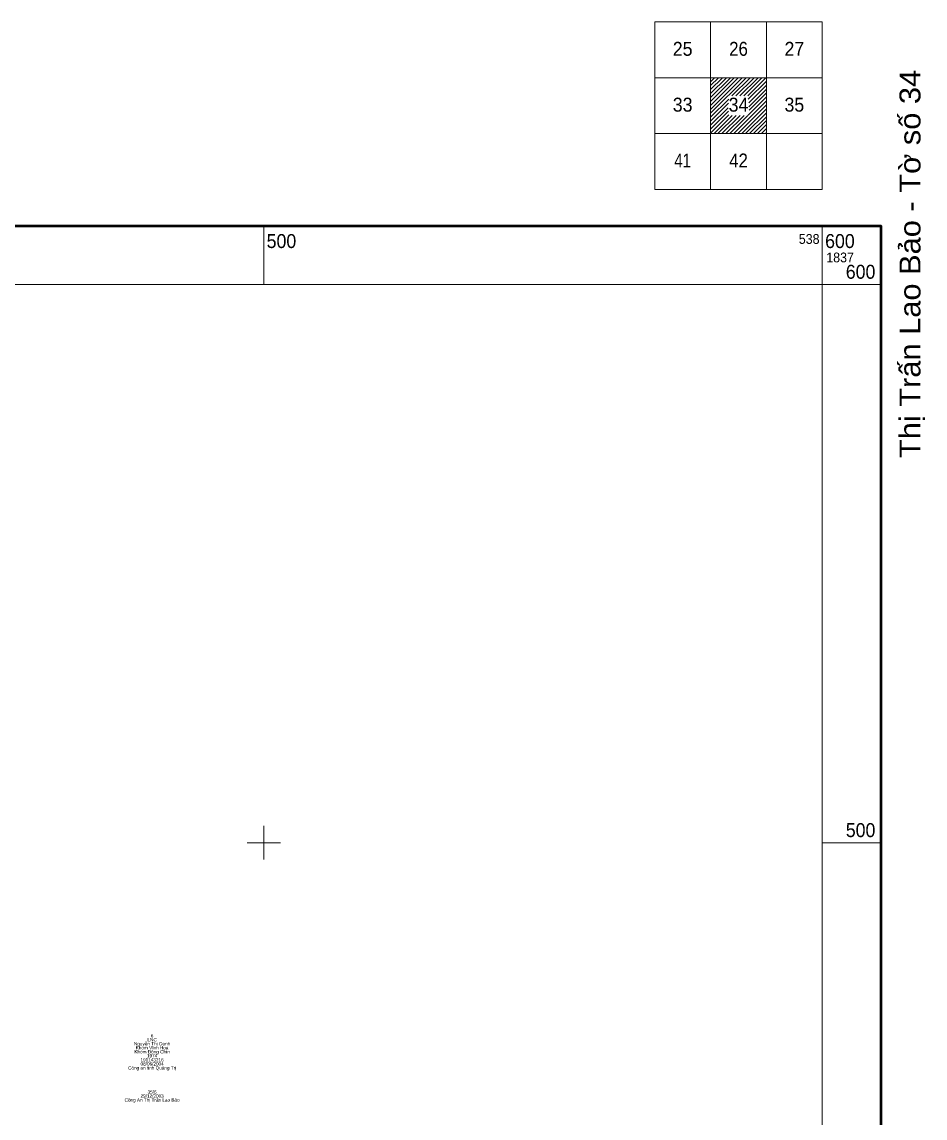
# Model space of a CAD drawing. Header units: metres. Extents: x 537880 to 538618, y 1836864 to 1837647.
# Drawn here: x 538456.7 to 538618.4, y 1837450.7 to 1837647 of the extents above; entities that cross this region are included whole.
import ezdxf
from ezdxf.enums import TextEntityAlignment as Align

# ---------------------------------------------------------------- set-up
doc = ezdxf.new("R2010")
doc.units = ezdxf.units.M
doc.header["$LTSCALE"] = 0.24
doc.header["$PDMODE"] = 32
doc.header["$PDSIZE"] = 0.12
doc.layers.add('1', color=7, linetype='Continuous')
doc.layers.add('63', color=7, linetype='Continuous', lineweight=13)

msp = doc.modelspace()

# ---------------------------------------------------------------- linework, layer by layer
at = {"layer": '63'}
for p, q in [((538580, 1837617), (538580, 1837647)), ((538590, 1837617), (538590, 1837647)), ((538570, 1837637), (538600, 1837637)), ((538580, 1837636.29), (538580.71, 1837637)), ((538580, 1837635.59), (538581.41, 1837637)), ((538580, 1837634.88), (538582.12, 1837637)), ((538580, 1837634.17), (538582.83, 1837637)), ((538580, 1837633.46), (538583.54, 1837637)), ((538580, 1837632.76), (538584.24, 1837637)), ((538580, 1837632.05), (538584.95, 1837637)), ((538580, 1837631.34), (538585.66, 1837637)), ((538580, 1837630.64), (538586.36, 1837637)), ((538583.82, 1837633.75), (538587.07, 1837637)), ((538584.53, 1837633.75), (538587.78, 1837637)), ((538585.24, 1837633.75), (538588.49, 1837637)), ((538585.94, 1837633.75), (538589.19, 1837637)), ((538586.65, 1837633.75), (538589.9, 1837637)), ((538586.75, 1837633.14), (538590, 1837636.39)), ((538586.82, 1837632.52), (538590, 1837635.69)), ((538586.84, 1837631.82), (538590, 1837634.98)), ((538586.9, 1837631.17), (538590, 1837634.27)), ((538580, 1837629.93), (538583.25, 1837633.18)), ((538580, 1837629.22), (538583.22, 1837632.44)), ((538584.14, 1837627), (538590, 1837632.86)), ((538584.85, 1837627), (538590, 1837632.15)), ((538586.75, 1837630.32), (538590, 1837633.56)), ((538580, 1837628.52), (538583.12, 1837631.64)), ((538580, 1837627.81), (538583.22, 1837631.02)), ((538580, 1837627.1), (538583.25, 1837630.35)), ((538580.61, 1837627), (538583.86, 1837630.25)), ((538581.31, 1837627), (538584.56, 1837630.25)), ((538582.02, 1837627), (538585.27, 1837630.25)), ((538582.73, 1837627), (538585.98, 1837630.25)), ((538583.44, 1837627), (538586.68, 1837630.25)), ((538585.56, 1837627), (538590, 1837631.44)), ((538586.26, 1837627), (538590, 1837630.74)), ((538586.97, 1837627), (538590, 1837630.03)), ((538587.68, 1837627), (538590, 1837629.32)), ((538588.38, 1837627), (538590, 1837628.62)), ((538589.09, 1837627), (538590, 1837627.91)), ((538570, 1837627), (538600, 1837627)), ((538589.8, 1837627), (538590, 1837627.2)), ((538500, 1837600), (538500, 1837610.5)), ((538600, 1837600), (538600, 1837610.5)), ((538600, 1837600), (538610.5, 1837600)), ((538500, 1837497), (538500, 1837503)), ((538497, 1837500), (538503, 1837500)), ((538600, 1837500), (538610.5, 1837500))]:
    msp.add_line(p, q, dxfattribs=at)
for points in [[(538570, 1837617), (538600, 1837617), (538600, 1837647), (538570, 1837647)], [(537900, 1837600), (538600, 1837600), (538600, 1836900), (537900, 1836900)]]:
    msp.add_lwpolyline(points, close=True, dxfattribs=at)
at = {"layer": '63', "lineweight": 158}
msp.add_lwpolyline([(537889.5, 1837610.5), (538610.5, 1837610.5), (538610.5, 1836889.5), (537889.5, 1836889.5)], close=True, dxfattribs=at)
at = {"layer": '63'}
msp.add_point((538580, 1837637), dxfattribs=at)

# ---------------------------------------------------------------- texts
at = {"layer": '1'}
for s, width, p in [('LNC', 1.05, (538479.995, 1837464.41)), ('6', 0.95, (538479.99, 1837465.13)), ('1974', 0.95, (538479.99, 1837461.53))]:
    msp.add_text(s, height=0.6, dxfattribs=dict(at, width=width)).set_placement(p, align=Align.CENTER)
for s, p in [('Nguyễn Thị Oanh', (538479.99, 1837463.69)), ('Khóm Đông Chín', (538479.995, 1837462.25)), ('Khóm Vĩnh Hoa', (538479.985, 1837462.97)), ('191143216', (538479.985, 1837460.81)), ('Công an tỉnh Quảng Trị', (538479.995, 1837459.37)), ('08/06/2004', (538479.99, 1837460.09)), ('35/6', (538479.985, 1837455.05)), ('Công An Thị Trấn Lao Bảo', (538479.985, 1837453.61)), ('29/12/2003', (538479.995, 1837454.33))]:
    msp.add_text(s, height=0.6, dxfattribs=at).set_placement(p, align=Align.CENTER)
at = {"layer": '63'}
for s, width, p in [('25', 0.95, (538574.99, 1837640.93)), ('26', 0.9, (538584.995, 1837640.93)), ('27', 0.95, (538594.995, 1837640.93)), ('33', 0.95, (538574.99, 1837630.93)), ('34', 0.95, (538584.99, 1837630.93)), ('35', 0.95, (538594.99, 1837630.93)), ('41', 0.8, (538574.99, 1837620.93)), ('42', 0.9, (538584.995, 1837620.93))]:
    msp.add_text(s, height=2.5, dxfattribs=dict(at, width=width)).set_placement(p, align=Align.CENTER)
at = {"layer": '63', "width": 1.1}
msp.add_text('Thị Trấn Lao Bảo - Tờ số 34 ', height=3.75, rotation=90, dxfattribs=at).set_placement((538617.57, 1837639.95), align=Align.RIGHT)
at = {"layer": '63', "width": 0.95}
for s, height, p in [('500', 2.5, (538500.5, 1837606.5)), ('600', 2.5, (538600.5, 1837606.5)), ('1837', 1.75, (538600.71, 1837603.94))]:
    msp.add_text(s, height=height, dxfattribs=at).set_placement(p)
for s, height, p in [('538', 1.75, (538599.5, 1837607.25)), ('600', 2.5, (538609.5, 1837601)), ('500', 2.5, (538609.5, 1837501))]:
    msp.add_text(s, height=height, dxfattribs=at).set_placement(p, align=Align.RIGHT)

doc.saveas('drawing.dxf')
